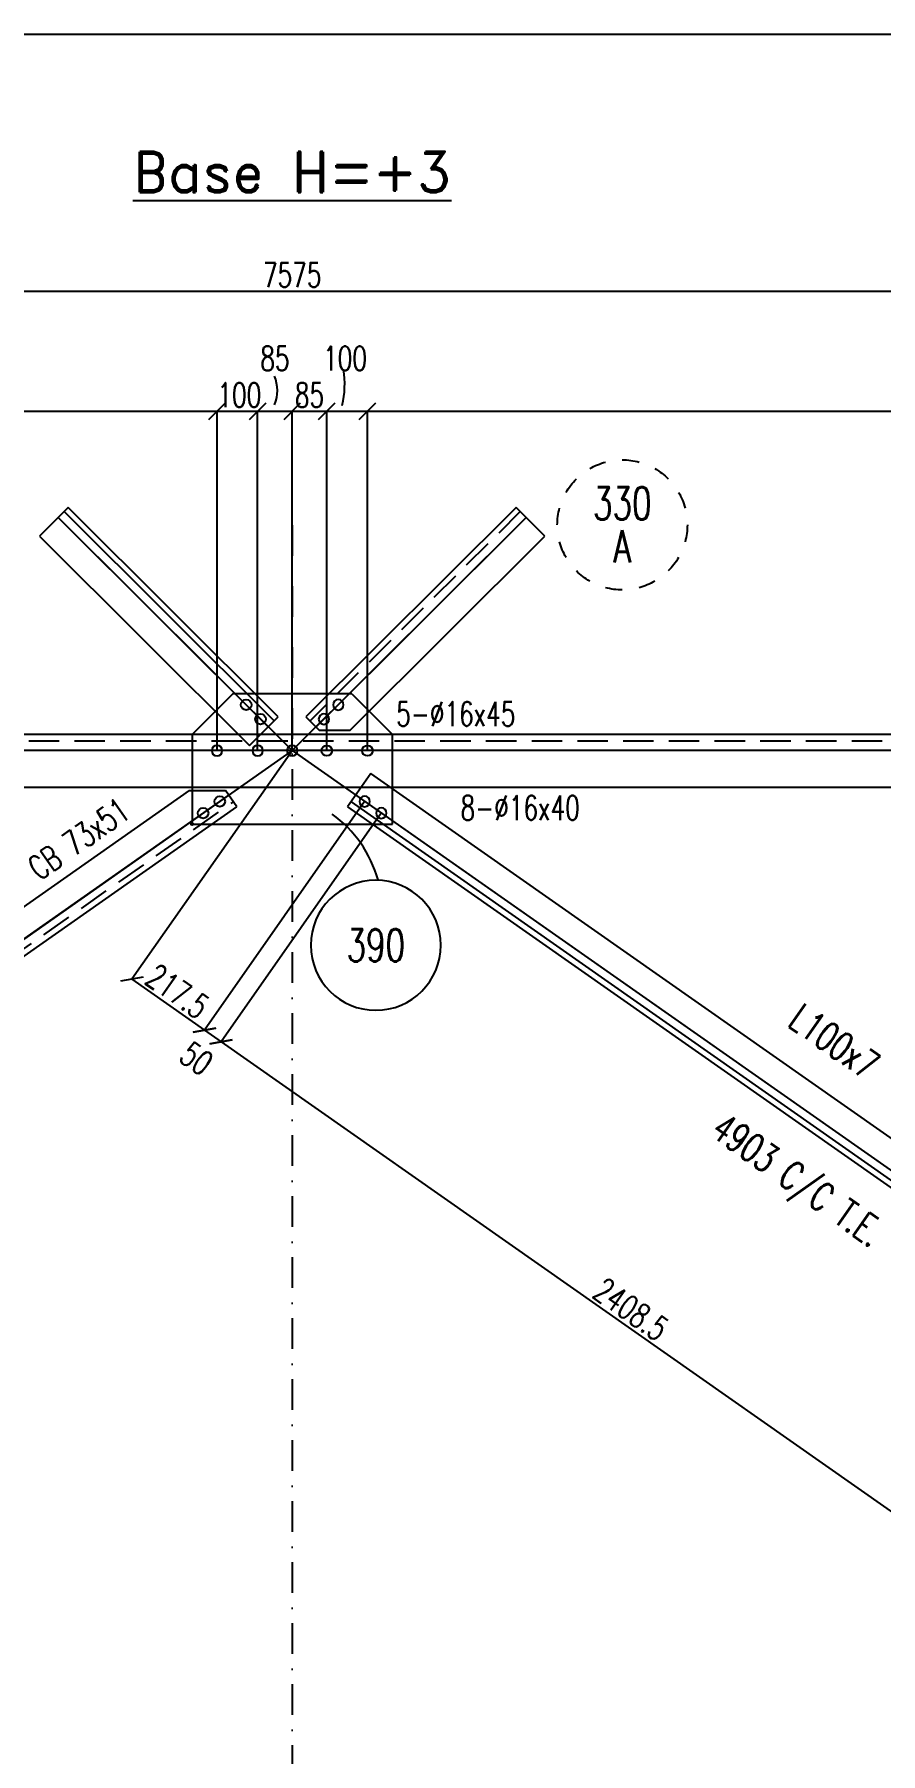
# Model space of a CAD drawing. Extents: x 142141 to 158361, y -148739 to -137259.
# Drawn here: x 147138 to 149220, y -141489 to -137259 of the extents above; entities that cross this region are included whole.
import ezdxf
from ezdxf.enums import TextEntityAlignment as Align

# ---------------------------------------------------------------- set-up
doc = ezdxf.new("R2010")
doc.units = 0
doc.header["$LTSCALE"] = 150
doc.header["$MEASUREMENT"] = 0
doc.header["$PDMODE"] = 33
doc.header["$PDSIZE"] = 5
doc.linetypes.add('DASHDOT', pattern=[1, 0.5, -0.25, 0, -0.25])
doc.linetypes.add('DASHED', pattern=[0.75, 0.5, -0.25])
doc.layers.get('0').update_dxf_attribs({"linetype": 'CONTINUOUS'})
for name, color, linetype in [('ASSI', 6, 'CONTINUOUS'), ('BOLLINI_1', 7, 'CONTINUOUS'), ('FORI', 2, 'CONTINUOUS'), ('LINEA_ANG', 2, 'CONTINUOUS'), ('LINEE_PIASTRA', 2, 'CONTINUOUS'), ('LINEE_PIASTRE', 2, 'CONTINUOUS'), ('LS', 7, 'CONTINUOUS'), ('MZ', 6, 'DASHDOT'), ('PIASTRE', 5, 'CONTINUOUS'), ('QT_MPR', 7, 'CONTINUOUS'), ('TRAT-Y', 7, 'DASHED')]:
    doc.layers.add(name, color=color, linetype=linetype)
doc.styles.add('QUOTE', font='ROMANS8.SHX', dxfattribs={"width": 0.7})
doc.styles.add('RD', font='ROMAND8.SHX', dxfattribs={"width": 0.7})
doc.styles.add('RQL', font='ROMANS8.SHX', dxfattribs={"width": 0.7})
doc.styles.add('RS', font='ROMANS8.shx', dxfattribs={"width": 0.7})
doc.styles.get("Standard").update_dxf_attribs({"font": 'ROMANS8.SHX', "width": 0.7})
doc.dimstyles.new('TRATTO', dxfattribs={"dimscale": 0, "dimtxt": 60, "dimasz": 40, "dimexe": 0, "dimexo": 0, "dimgap": 10, "dimtad": 1, "dimrnd": 0.5, "dimdsep": 46, "dimtxsty": 'RS', "dimblk1": 'OBLIQUE', "dimblk2": 'OBLIQUE', "dimsah": 1, "dimcen": 0.09, "dimclrd": 2, "dimclre": 2, "dimclrt": 7, "dimadec": 0, "dimazin": 0, "dimtfac": 1, "dimtix": 1, "dimtmove": 2, "dimatfit": 3, "dimfxl": 1, "dimtolj": 1, "dimtzin": 0, "dimarcsym": 0})

# ---------------------------------------------------------------- blocks, each defined once
blk = doc.blocks.new('ASSE98')
blk.add_line((0, 0), (1, 0))
at = {"color": 7, "style": 'QUOTE', "width": 0.5, "flags": 1}
for tag, p in [('TI', (1.38308, 6.82731)), ('DI_S', (1.38308, 6.42178)), ('D_S', (1.38308, 6.02092)), ('E_S', (1.38308, 5.68065)), ('NFORI', (1.36454, 5.29792)), ('ALAR', (1.36349, 4.93246)), ('FAM', (1.3775, 4.54645)), ('ALA', (1.38308, 4.19257)), ('DISP2', (1.38308, 3.84971)), ('DISP1', (1.38308, 3.50686)), ('PINZAF', (1.38308, 3.164)), ('PINZAI', (1.38308, 2.82114)), ('TRP', (1.38308, 2.47829)), ('NP', (1.38308, 2.13543)), ('SV', (1.38308, 1.79257)), ('PESO', (1.38308, 1.44971)), ('QUA', (1.38308, 1.10686)), ('LUN', (1.38308, 0.764)), ('PROF', (1.38308, 0.42114)), ('POS', (1.38308, 0.07829))]:
    blk.add_attdef(tag, p, '', height=0.2, dxfattribs=at)
at = {"color": 7, "flags": 1}
for tag, p in [('LAV1', (3.07431, 6.82847)), ('LAV2', (3.07431, 6.49513)), ('LAV3', (3.07431, 6.1618)), ('LAV4', (3.07431, 5.82847)), ('LAV5', (3.07431, 5.49513)), ('LAV6', (3.07431, 5.1618)), ('LAV7', (3.07431, 4.82847)), ('LAV8', (3.07431, 4.49513)), ('LAV9', (3.07431, 4.1618)), ('LAV10', (3.07431, 3.82847))]:
    blk.add_attdef(tag, p, '', height=0.2, dxfattribs=at)
blk = doc.blocks.new('16')
blk.add_circle((0, 0), 1)
blk = doc.blocks.new('xxx')
blk.add_circle((0, 0), 8)
at = {"color": 3, "style": 'RQL', "width": 0.7}
blk.add_attdef('POS', text='', height=4, dxfattribs=at).set_placement((0, 0), align=Align.MIDDLE)
at = {"style": 'RQL', "width": 0.7, "flags": 1}
for tag, p in [('POS1', (-0.39, -5.42)), ('TIPO', (-0.39, -8.66))]:
    blk.add_attdef(tag, p, '', height=2, dxfattribs=at)
blk = doc.blocks.new('_OBLIQUE')
at = {"color": 0, "linetype": 'ByBlock'}
blk.add_line((-0.5, -0.5), (0.5, 0.5), dxfattribs=at)
blk = doc.blocks.new('*D92')
at = {"layer": 'LS', "color": 2, "lineweight": -2, "transparency": 16777216}
for p, q in [((143985.2, -139021.5), (143985.2, -137890.8)), ((143985.2, -137890.8), (151559.7, -137890.8)), ((151559.7, -139021.5), (151559.7, -137890.8))]:
    blk.add_line(p, q, dxfattribs=at)
at = {"layer": 'LS', "color": 2, "lineweight": -2, "transparency": 16777216, "xscale": 40, "yscale": 40, "zscale": 40, "rotation": 180}
blk.add_blockref('_OBLIQUE', (143985.2, -137890.8), dxfattribs=at)
at = {"layer": 'LS', "color": 2, "lineweight": -2, "transparency": 16777216, "xscale": 40, "yscale": 40, "zscale": 40}
blk.add_blockref('_OBLIQUE', (151559.7, -137890.8), dxfattribs=at)
at = {"layer": 'LS', "color": 7, "transparency": 16777216, "insert": (147772.4, -137850.8), "char_height": 60, "attachment_point": 5, "style": 'RS'}
blk.add_mtext('\\A1;7575', dxfattribs=at)
blk = doc.blocks.new('bull')
at = {"style": 'RS', "width": 0.7, "flags": 1}
for tag, p in [('NN', (-12.25, 0)), ('DIAMETRO', (0, -4.86)), ('SERRAGGIO', (0, -9.71)), ('LUNGHEZZA', (0, -14.57)), ('NB', (0, -19.43)), ('TIPO', (0, -24.12)), ('EL', (-0.14, -29))]:
    blk.add_attdef(tag, p, '', height=3, dxfattribs=at)
at = {"style": 'RS', "width": 0.7}
blk.add_attdef('BULLONE', (0, 0), '', height=3, dxfattribs=at)
blk = doc.blocks.new('*D155')
at = {"layer": 'QT_MPR', "color": 2, "lineweight": -2, "transparency": 16777216}
for p, q in [((143985.2, -139021.5), (143985.2, -138186.3)), ((143985.2, -138186.3), (147587.4, -138186.3)), ((147587.4, -139021.5), (147587.4, -138186.3))]:
    blk.add_line(p, q, dxfattribs=at)
at = {"layer": 'QT_MPR', "color": 2, "lineweight": -2, "transparency": 16777216, "xscale": 40, "yscale": 40, "zscale": 40, "rotation": 180}
blk.add_blockref('_OBLIQUE', (143985.2, -138186.3), dxfattribs=at)
at = {"layer": 'QT_MPR', "color": 2, "lineweight": -2, "transparency": 16777216, "xscale": 40, "yscale": 40, "zscale": 40}
blk.add_blockref('_OBLIQUE', (147587.4, -138186.3), dxfattribs=at)
at = {"layer": 'QT_MPR', "color": 7, "transparency": 16777216, "insert": (145791.3, -138146.3), "char_height": 60, "attachment_point": 5, "style": 'RS'}
blk.add_mtext('\\A1;3602.5', dxfattribs=at)
blk = doc.blocks.new('*D156')
at = {"layer": 'QT_MPR', "color": 2, "lineweight": -2, "transparency": 16777216}
for p, q in [((147587.4, -139021.5), (147587.4, -138186.3)), ((147587.4, -138186.3), (147687.4, -138186.3)), ((147687.4, -139021.5), (147687.4, -138186.3))]:
    blk.add_line(p, q, dxfattribs=at)
at = {"layer": 'QT_MPR', "color": 2, "lineweight": -2, "transparency": 16777216, "xscale": 40, "yscale": 40, "zscale": 40, "rotation": 180}
blk.add_blockref('_OBLIQUE', (147587.4, -138186.3), dxfattribs=at)
at = {"layer": 'QT_MPR', "color": 2, "lineweight": -2, "transparency": 16777216, "xscale": 40, "yscale": 40, "zscale": 40}
blk.add_blockref('_OBLIQUE', (147687.4, -138186.3), dxfattribs=at)
at = {"layer": 'QT_MPR', "color": 7, "transparency": 16777216, "insert": (147642.4, -138146.3), "char_height": 60, "attachment_point": 5, "style": 'RS'}
blk.add_mtext('\\A1;100', dxfattribs=at)
blk = doc.blocks.new('*D157')
at = {"layer": 'QT_MPR', "color": 2, "lineweight": -2, "transparency": 16777216}
for p, q in [((147687.4, -139021.5), (147687.4, -138186.3)), ((147687.4, -138186.3), (147772.4, -138186.3)), ((147772.4, -139021.5), (147772.4, -138186.3))]:
    blk.add_line(p, q, dxfattribs=at)
at = {"layer": 'QT_MPR', "color": 2, "lineweight": -2, "transparency": 16777216, "xscale": 40, "yscale": 40, "zscale": 40, "rotation": 180}
blk.add_blockref('_OBLIQUE', (147687.4, -138186.3), dxfattribs=at)
at = {"layer": 'QT_MPR', "color": 2, "lineweight": -2, "transparency": 16777216, "xscale": 40, "yscale": 40, "zscale": 40}
blk.add_blockref('_OBLIQUE', (147772.4, -138186.3), dxfattribs=at)
at = {"layer": 'QT_MPR', "color": 7, "transparency": 16777216, "insert": (147729.9, -138056.3), "char_height": 60, "attachment_point": 5, "style": 'RS'}
blk.add_mtext('\\A1;85', dxfattribs=at)
blk = doc.blocks.new('*D158')
at = {"layer": 'QT_MPR', "color": 2, "lineweight": -2, "transparency": 16777216}
for p, q in [((147772.4, -139021.5), (147772.4, -138186.3)), ((147772.4, -138186.3), (147857.4, -138186.3)), ((147857.4, -139021.5), (147857.4, -138186.3))]:
    blk.add_line(p, q, dxfattribs=at)
at = {"layer": 'QT_MPR', "color": 2, "lineweight": -2, "transparency": 16777216, "xscale": 40, "yscale": 40, "zscale": 40, "rotation": 180}
blk.add_blockref('_OBLIQUE', (147772.4, -138186.3), dxfattribs=at)
at = {"layer": 'QT_MPR', "color": 2, "lineweight": -2, "transparency": 16777216, "xscale": 40, "yscale": 40, "zscale": 40}
blk.add_blockref('_OBLIQUE', (147857.4, -138186.3), dxfattribs=at)
at = {"layer": 'QT_MPR', "color": 7, "transparency": 16777216, "insert": (147814.9, -138146.3), "char_height": 60, "attachment_point": 5, "style": 'RS'}
blk.add_mtext('\\A1;85', dxfattribs=at)
blk = doc.blocks.new('*D159')
at = {"layer": 'QT_MPR', "color": 2, "lineweight": -2, "transparency": 16777216}
for p, q in [((147857.4, -139021.5), (147857.4, -138186.3)), ((147857.4, -138186.3), (147957.4, -138186.3)), ((147957.4, -139021.5), (147957.4, -138186.3))]:
    blk.add_line(p, q, dxfattribs=at)
at = {"layer": 'QT_MPR', "color": 2, "lineweight": -2, "transparency": 16777216, "xscale": 40, "yscale": 40, "zscale": 40, "rotation": 180}
blk.add_blockref('_OBLIQUE', (147857.4, -138186.3), dxfattribs=at)
at = {"layer": 'QT_MPR', "color": 2, "lineweight": -2, "transparency": 16777216, "xscale": 40, "yscale": 40, "zscale": 40}
blk.add_blockref('_OBLIQUE', (147957.4, -138186.3), dxfattribs=at)
at = {"layer": 'QT_MPR', "color": 7, "transparency": 16777216, "insert": (147902.4, -138056.3), "char_height": 60, "attachment_point": 5, "style": 'RS'}
blk.add_mtext('\\A1;100', dxfattribs=at)
blk = doc.blocks.new('*D160')
at = {"layer": 'QT_MPR', "color": 2, "lineweight": -2, "transparency": 16777216}
for p, q in [((147957.4, -139021.5), (147957.4, -138186.3)), ((147957.4, -138186.3), (151559.7, -138186.3)), ((151559.7, -139021.5), (151559.7, -138186.3))]:
    blk.add_line(p, q, dxfattribs=at)
at = {"layer": 'QT_MPR', "color": 2, "lineweight": -2, "transparency": 16777216, "xscale": 40, "yscale": 40, "zscale": 40, "rotation": 180}
blk.add_blockref('_OBLIQUE', (147957.4, -138186.3), dxfattribs=at)
at = {"layer": 'QT_MPR', "color": 2, "lineweight": -2, "transparency": 16777216, "xscale": 40, "yscale": 40, "zscale": 40}
blk.add_blockref('_OBLIQUE', (151559.7, -138186.3), dxfattribs=at)
at = {"layer": 'QT_MPR', "color": 7, "transparency": 16777216, "insert": (149753.6, -138146.3), "char_height": 60, "attachment_point": 5, "style": 'RS'}
blk.add_mtext('\\A1;3602.5', dxfattribs=at)
blk = doc.blocks.new('www')
at = {"linetype": 'Continuous'}
for start, end in [(120, 135), (90, 105), (60, 75), (30, 45), (150, 165), (180, 195), (0, 15), (330, 345), (210, 225), (300, 315), (240, 255), (270, 285)]:
    blk.add_arc((0, 0), 8, start, end, dxfattribs=at)
at = {"color": 3, "style": 'RQL', "width": 0.7}
for tag, p in [('POS3', (0, 0.65)), ('POS2', (0, -4.63))]:
    blk.add_attdef(tag, text='', height=4, dxfattribs=at).set_placement(p, align=Align.CENTER)
at = {"style": 'RQL', "width": 0.7, "flags": 1}
blk.add_attdef('TIPO', text='', height=3, dxfattribs=at).set_placement((0, 0), align=Align.MIDDLE_CENTER)
blk = doc.blocks.new('MRKR_98')
blk.add_point((0, 0))
at = {"color": 7, "style": 'QUOTE', "width": 0.5, "flags": 1}
for tag, p in [('TI', (3.73, 6.83)), ('DI_S', (3.73, 6.42)), ('AUX2', (3.71, 4.93)), ('NFORI', (3.72, 5.3)), ('AUX1', (3.73, 4.19)), ('D_S', (3.73, 6.02)), ('E_S', (3.73, 5.68)), ('FAM', (3.73, 4.55)), ('COMMESSA', (3.73, 3.85)), ('MD', (3.73, 3.51)), ('MP', (3.73, 3.16)), ('LARGHEZZA', (3.73, 2.82)), ('SPESSORE', (3.73, 2.48)), ('NP', (3.73, 2.14)), ('SV', (3.73, 1.79)), ('PESO', (3.73, 1.45)), ('QUA', (3.73, 1.11)), ('LUN', (3.73, 0.76)), ('PROF', (3.73, 0.42)), ('POS', (3.73, 0.08))]:
    blk.add_attdef(tag, p, '', height=0.2, dxfattribs=at)
at = {"color": 7, "flags": 1}
for tag, p in [('LAV1', (5.26, 6.88)), ('LAV2', (5.26, 6.55)), ('LAV3', (5.26, 6.21)), ('LAV4', (5.26, 5.88)), ('LAV5', (5.26, 5.55)), ('LAV6', (5.26, 5.21)), ('LAV7', (5.26, 4.88)), ('LAV8', (5.26, 4.55)), ('LAV9', (5.26, 4.21)), ('LAV10', (5.26, 3.88))]:
    blk.add_attdef(tag, p, '', height=0.2, dxfattribs=at)
blk = doc.blocks.new('*D175')
at = {"layer": 'QT_MPR', "color": 2, "lineweight": -2, "transparency": 16777216}
for p, q in [((147772.4, -139021.5), (147378, -139584.1)), ((147950.7, -139146.5), (147556.3, -139709.1)), ((147378, -139584.1), (147556.3, -139709.1))]:
    blk.add_line(p, q, dxfattribs=at)
at = {"layer": 'QT_MPR', "color": 2, "lineweight": -2, "transparency": 16777216, "xscale": 40, "yscale": 40, "zscale": 40}
for p, rotation in [((147378, -139584.1), 144.9662400692755), ((147556.3, -139709.1), 324.9662400692754)]:
    blk.add_blockref('_OBLIQUE', p, dxfattribs=dict(at, rotation=rotation))
at = {"layer": 'QT_MPR', "color": 7, "transparency": 16777216, "insert": (147490.1, -139613.8), "char_height": 60, "attachment_point": 5, "rotation": 324.9662, "style": 'RS'}
blk.add_mtext('\\A1;217.5', dxfattribs=at)
blk = doc.blocks.new('*D176')
at = {"layer": 'QT_MPR', "color": 2, "lineweight": -2, "transparency": 16777216}
for p, q in [((147950.7, -139146.5), (147556.3, -139709.1)), ((147991.7, -139175.2), (147597.2, -139737.8)), ((147556.3, -139709.1), (147597.2, -139737.8))]:
    blk.add_line(p, q, dxfattribs=at)
at = {"layer": 'QT_MPR', "color": 2, "lineweight": -2, "transparency": 16777216, "xscale": 40, "yscale": 40, "zscale": 40}
for p, rotation in [((147556.3, -139709.1), 144.9662400692755), ((147597.2, -139737.8), 324.9662400692754)]:
    blk.add_blockref('_OBLIQUE', p, dxfattribs=dict(at, rotation=rotation))
at = {"layer": 'QT_MPR', "color": 7, "transparency": 16777216, "insert": (147536.7, -139779.1), "char_height": 60, "attachment_point": 5, "rotation": 324.9662, "style": 'RS'}
blk.add_mtext('\\A1;50', dxfattribs=at)
blk = doc.blocks.new('*D177')
at = {"layer": 'QT_MPR', "color": 2, "lineweight": -2, "transparency": 16777216}
for p, q in [((147991.7, -139175.2), (147597.2, -139737.8)), ((147597.2, -139737.8), (149569.1, -141120.2)), ((149977.9, -140537.2), (149569.1, -141120.2))]:
    blk.add_line(p, q, dxfattribs=at)
at = {"layer": 'QT_MPR', "color": 2, "lineweight": -2, "transparency": 16777216, "xscale": 40, "yscale": 40, "zscale": 40}
for p, rotation in [((147597.2, -139737.8), 144.9662400692755), ((149569.1, -141120.2), 324.9662400692754)]:
    blk.add_blockref('_OBLIQUE', p, dxfattribs=dict(at, rotation=rotation))
at = {"layer": 'QT_MPR', "color": 7, "transparency": 16777216, "insert": (148606.1, -140396.2), "char_height": 60, "attachment_point": 5, "rotation": 324.9662, "style": 'RS'}
blk.add_mtext('\\A1;2408.5', dxfattribs=at)

msp = doc.modelspace()

# ---------------------------------------------------------------- linework, layer by layer
at = {"layer": 'LINEA_ANG'}
for p, q in [((147220.843, -138422.929), (147150.288, -138493.795)), ((147738.163, -138937.983), (147220.843, -138422.929)), ((148323.799, -138423.129), (147806.345, -138938.317)), ((148394.355, -138493.995), (148323.799, -138423.129)), ((147150.288, -138493.795), (147667.608, -139008.849)), ((147914.594, -138971.654), (148394.355, -138493.995)), ((147667.608, -139008.849), (147738.163, -138937.983)), ((147806.345, -138938.317), (147839.641, -138971.49)), ((151586.691, -138981.481), (143957.691, -138981.481)), ((147914.594, -138971.654), (147839.641, -138971.49)), ((147965.922, -139077.758), (147908.516, -139159.64)), ((152024.783, -141923.369), (147965.922, -139077.758)), ((147519.15, -139119.663), (143520.063, -141923.367)), ((144036.691, -139111.481), (151508.691, -139111.481)), ((147519.15, -139119.663), (147608.201, -139119.516)), ((147636.329, -139159.638), (147608.201, -139119.516)), ((143577.469, -142005.248), (147636.329, -139159.638)), ((147908.516, -139159.64), (151967.377, -142005.25))]:
    msp.add_line(p, q, dxfattribs=at)
at = {"layer": 'LINEA_ANG', "color": 2}
for p, q in [((147728.285, -138947.904), (147210.966, -138432.85)), ((147917.127, -139147.357), (151975.988, -141992.968))]:
    msp.add_line(p, q, dxfattribs=at)
at = {"layer": 'LINEE_PIASTRA'}
for p, q in [((147625.922, -138881.388), (147525.922, -138981.388)), ((147918.922, -138881.388), (148018.922, -138981.388))]:
    msp.add_line(p, q, dxfattribs=at)
at = {"layer": 'LINEE_PIASTRE'}
for p, q in [((147918.922, -138881.388), (147625.922, -138881.388)), ((147525.922, -138981.388), (147525.922, -139202.388)), ((148018.922, -139202.388), (148018.922, -138981.388)), ((147525.922, -139202.388), (148018.922, -139202.388))]:
    msp.add_line(p, q, dxfattribs=at)
at = {"layer": 'LS', "color": 6}
for p, q in [((147196.149, -138447.732), (147772.422, -139021.481)), ((148348.494, -138447.932), (147772.422, -139021.481)), ((147772.422, -139021.481), (143579.485, -141961.09)), ((147772.422, -139021.481), (151965.359, -141961.09))]:
    msp.add_line(p, q, dxfattribs=at)
at = {"layer": 'LS', "color": 8}
msp.add_lwpolyline([(142140.931, -137258.972), (142140.931, -148738.972), (154860.931, -148738.972), (154860.931, -147138.972), (158360.931, -147138.972), (158360.931, -137258.972), (142140.931, -137258.972)], close=True, dxfattribs=at)
at = {"layer": 'LS', "color": 6}
for centre, radius, start, end in [((147643.541, -138135.544), 92.39, 337.963372, 22.692107), ((147669.38, -138119.493), 232.231, 346.979288, 8.83338), ((147700.543, -139417.156), 293.485, 15.343301, 54.59275)]:
    msp.add_arc(centre, radius, start, end, dxfattribs=at)
at = {"layer": 'MZ'}
msp.add_line((147772.422, -138466.982), (147772.422, -145306.016), dxfattribs=at)
at = {"layer": 'TRAT-Y'}
for p, q in [((148333.677, -138433.05), (147816.223, -138948.238)), ((143568.858, -141992.966), (147627.719, -139147.356))]:
    msp.add_line(p, q, dxfattribs=at)
at = {"layer": 'TRAT-Y', "color": 2}
msp.add_line((151586.691, -138998.481), (143957.691, -138998.481), dxfattribs=at)

# ---------------------------------------------------------------- block references
at = {"layer": 'ASSI', "xscale": 730}
for p, rotation in [((147713.603, -138962.92), 135.1257564564219), ((148348.494, -138447.932), 224.8742435435789)]:
    msp.add_blockref('ASSE98', p, dxfattribs=dict(at, rotation=rotation))
at = {"layer": 'ASSI', "xscale": 7629.000000000001, "zscale": 7629.000000000001, "rotation": 180}
msp.add_blockref('ASSE98', (151586.691, -139021.481), dxfattribs=at)
at = {"layer": 'ASSI'}
ref = msp.add_blockref('ASSE98', (143557.377, -141976.59), dxfattribs=dict(at, xscale=4957, rotation=35.03375993072499))
ref.add_attrib('LAV1', 'CB 73x51', (147150.239, -139343.257), dxfattribs={"layer": '0', "color": 7, "height": 60, "rotation": 35.03376, "width": 0.7})
ref.add_attrib('LAV2', 'A  45%%d', (143786.887, -141961.195), dxfattribs={"layer": '0', "color": 254, "height": 60, "rotation": 35.03376, "width": 0.7})
ref = msp.add_blockref('ASSE98', (147928.608, -139130.981), dxfattribs=dict(at, xscale=4957, rotation=324.9662400692754))
ref.add_attrib('PROF', 'L100x7', (148988.08, -139696.676), dxfattribs={"layer": '0', "color": 2, "height": 70, "rotation": 324.96624, "style": 'QUOTE', "width": 0.7})
ref.add_attrib('LUN', '4957', (149438.919, -140012.753), dxfattribs={"layer": '0', "color": 2, "height": 70, "rotation": 324.96624, "style": 'QUOTE', "width": 0.7})
ref.add_attrib('PESO', '4903 C/C T.E.', (148798.64, -139966.885), dxfattribs={"layer": '0', "color": 2, "height": 70, "rotation": 324.96624, "style": 'QUOTE', "width": 0.7})
ref.add_attrib('SV', 'Lg.', (149312.712, -139924.272), dxfattribs={"layer": '0', "color": 2, "height": 70, "rotation": 324.96624, "style": 'QUOTE', "width": 0.7})
at = {"layer": 'BOLLINI_1'}
ref = msp.add_blockref('xxx', (147978.16, -139500.322), dxfattribs=dict(at, xscale=-20, yscale=20, zscale=20))
ref.add_attrib('POS', '390', dxfattribs={"layer": '0', "color": 3, "height": 80, "style": 'RQL', "width": 0.7}).set_placement((147978.16, -139500.322), align=Align.MIDDLE)
at = {"layer": 'FORI', "yscale": 13, "zscale": 13}
for p, xscale in [((147659.036, -138908.592), 13), ((147885.807, -138908.592), -13), ((147694.469, -138943.87), 13), ((147850.374, -138943.87), -13), ((147587.422, -139021.481), -13), ((147687.422, -139021.481), -13), ((147772.422, -139021.481), -13), ((147857.422, -139021.481), 13), ((147957.422, -139021.481), 13)]:
    msp.add_blockref('16', p, dxfattribs=dict(at, xscale=xscale))
for p, xscale, rotation in [((147594.127, -139146.481), 13, 359.959245156), ((147950.716, -139146.481), -13, 0.04075484399996832), ((147553.186, -139175.184), 13, 359.959245156), ((147991.657, -139175.184), -13, 0.04075484399996832)]:
    msp.add_blockref('16', p, dxfattribs=dict(at, xscale=xscale, rotation=rotation))
at = {"layer": 'LS', "color": 6}
ref = msp.add_blockref('www', (148584.777, -138465.919), dxfattribs=dict(at, xscale=-19.99999999999947, yscale=19.99999999999947, zscale=19.99999999999947))
ref.add_attrib('POS3', '330', dxfattribs={"layer": '0', "color": 3, "height": 80, "style": 'RQL', "width": 0.7}).set_placement((148584.777, -138452.98), align=Align.CENTER)
ref.add_attrib('POS2', 'A', dxfattribs={"layer": '0', "color": 3, "height": 80, "style": 'RQL', "width": 0.7}).set_placement((148584.777, -138558.528), align=Align.CENTER)
at = {"layer": 'LS', "color": 7}
for p, xscale, yscale, zscale, values in [((148028.284, -138960.972), 19.99999999999999, 19.99999999999999, 19.99999999999999, {'BULLONE': '5-%%c16x45                '}), ((148186.67, -139192.101), 20, 20, 20, {'BULLONE': '8-%%c16x40                '})]:
    msp.add_blockref('bull', p, dxfattribs=dict(at, xscale=xscale, yscale=yscale, zscale=zscale)).add_auto_attribs(values)
at = {"layer": 'PIASTRE', "xscale": 20, "yscale": 20, "zscale": 20}
msp.add_blockref('MRKR_98', (147525.922, -139202.388), dxfattribs=at)

# ---------------------------------------------------------------- texts
at = {"layer": 'LS', "color": 3, "style": 'RD'}
msp.add_text('%%UBase H=+3', height=100, dxfattribs=at).set_placement((147772.422, -137597.582), align=Align.MIDDLE)

# ---------------------------------------------------------------- dimensions: what is measured, and where the dimension line sits
at = {"layer": 'LS'}
dim = msp.add_linear_dim(base=(151559.691, -137890.766), p1=(143985.152, -139021.481), p2=(151559.691, -139021.481), text='7575', dimstyle='TRATTO', override={"dimscale": 1}, dxfattribs=at)
dim.commit()
dim.dimension.update_dxf_attribs({"geometry": '*D92', "text_midpoint": (147772.422, -137850.766)})
at = {"layer": 'QT_MPR'}
for base, p1, p2, picture, middle in [((147772.422, -138186.255), (147687.422, -139021.481), (147772.422, -139021.481), '*D157', (147729.922, -138056.255)), ((147857.422, -138186.255), (147772.422, -139021.481), (147857.422, -139021.481), '*D158', (147814.922, -138146.255))]:
    dim = msp.add_linear_dim(base=base, p1=p1, p2=p2, text='85', dimstyle='TRATTO', override={"dimscale": 1}, dxfattribs=at)
    dim.commit()
    dim.dimension.update_dxf_attribs({"geometry": picture, "text_midpoint": middle, "dimtype": 160})
for base, p1, p2, picture, middle in [((147957.422, -138186.255), (147857.422, -139021.481), (147957.422, -139021.481), '*D159', (147902.422, -138056.255)), ((147587.422, -138186.255), (143985.152, -139021.481), (147587.422, -139021.481), '*D155', (145791.287, -138146.255)), ((147687.422, -138186.255), (147587.422, -139021.481), (147687.422, -139021.481), '*D156', (147642.422, -138146.255)), ((151559.691, -138186.255), (147957.422, -139021.481), (151559.691, -139021.481), '*D160', (149753.557, -138146.255))]:
    dim = msp.add_linear_dim(base=base, p1=p1, p2=p2, dimstyle='TRATTO', override={"dimscale": 1}, dxfattribs=at)
    dim.commit()
    dim.dimension.update_dxf_attribs({"geometry": picture, "text_midpoint": middle, "dimtype": 160})
for base, p1, p2, text, picture, middle in [((147556.301, -139709.058), (147772.422, -139021.481), (147950.716, -139146.481), '217.5', '*D175', (147490.116, -139613.806)), ((147597.242, -139737.761), (147950.716, -139146.481), (147991.657, -139175.184), '50', '*D176', (147536.694, -139779.083)), ((149569.117, -141120.215), (147991.657, -139175.184), (149977.884, -140537.167), '2408.5', '*D177', (148606.142, -140396.236))]:
    dim = msp.add_linear_dim(base=base, p1=p1, p2=p2, angle=324.96624, text=text, dimstyle='TRATTO', override={"dimscale": 1}, dxfattribs=at)
    dim.commit()
    dim.dimension.update_dxf_attribs({"geometry": picture, "text_midpoint": middle, "dimtype": 160})

doc.saveas('drawing.dxf')
